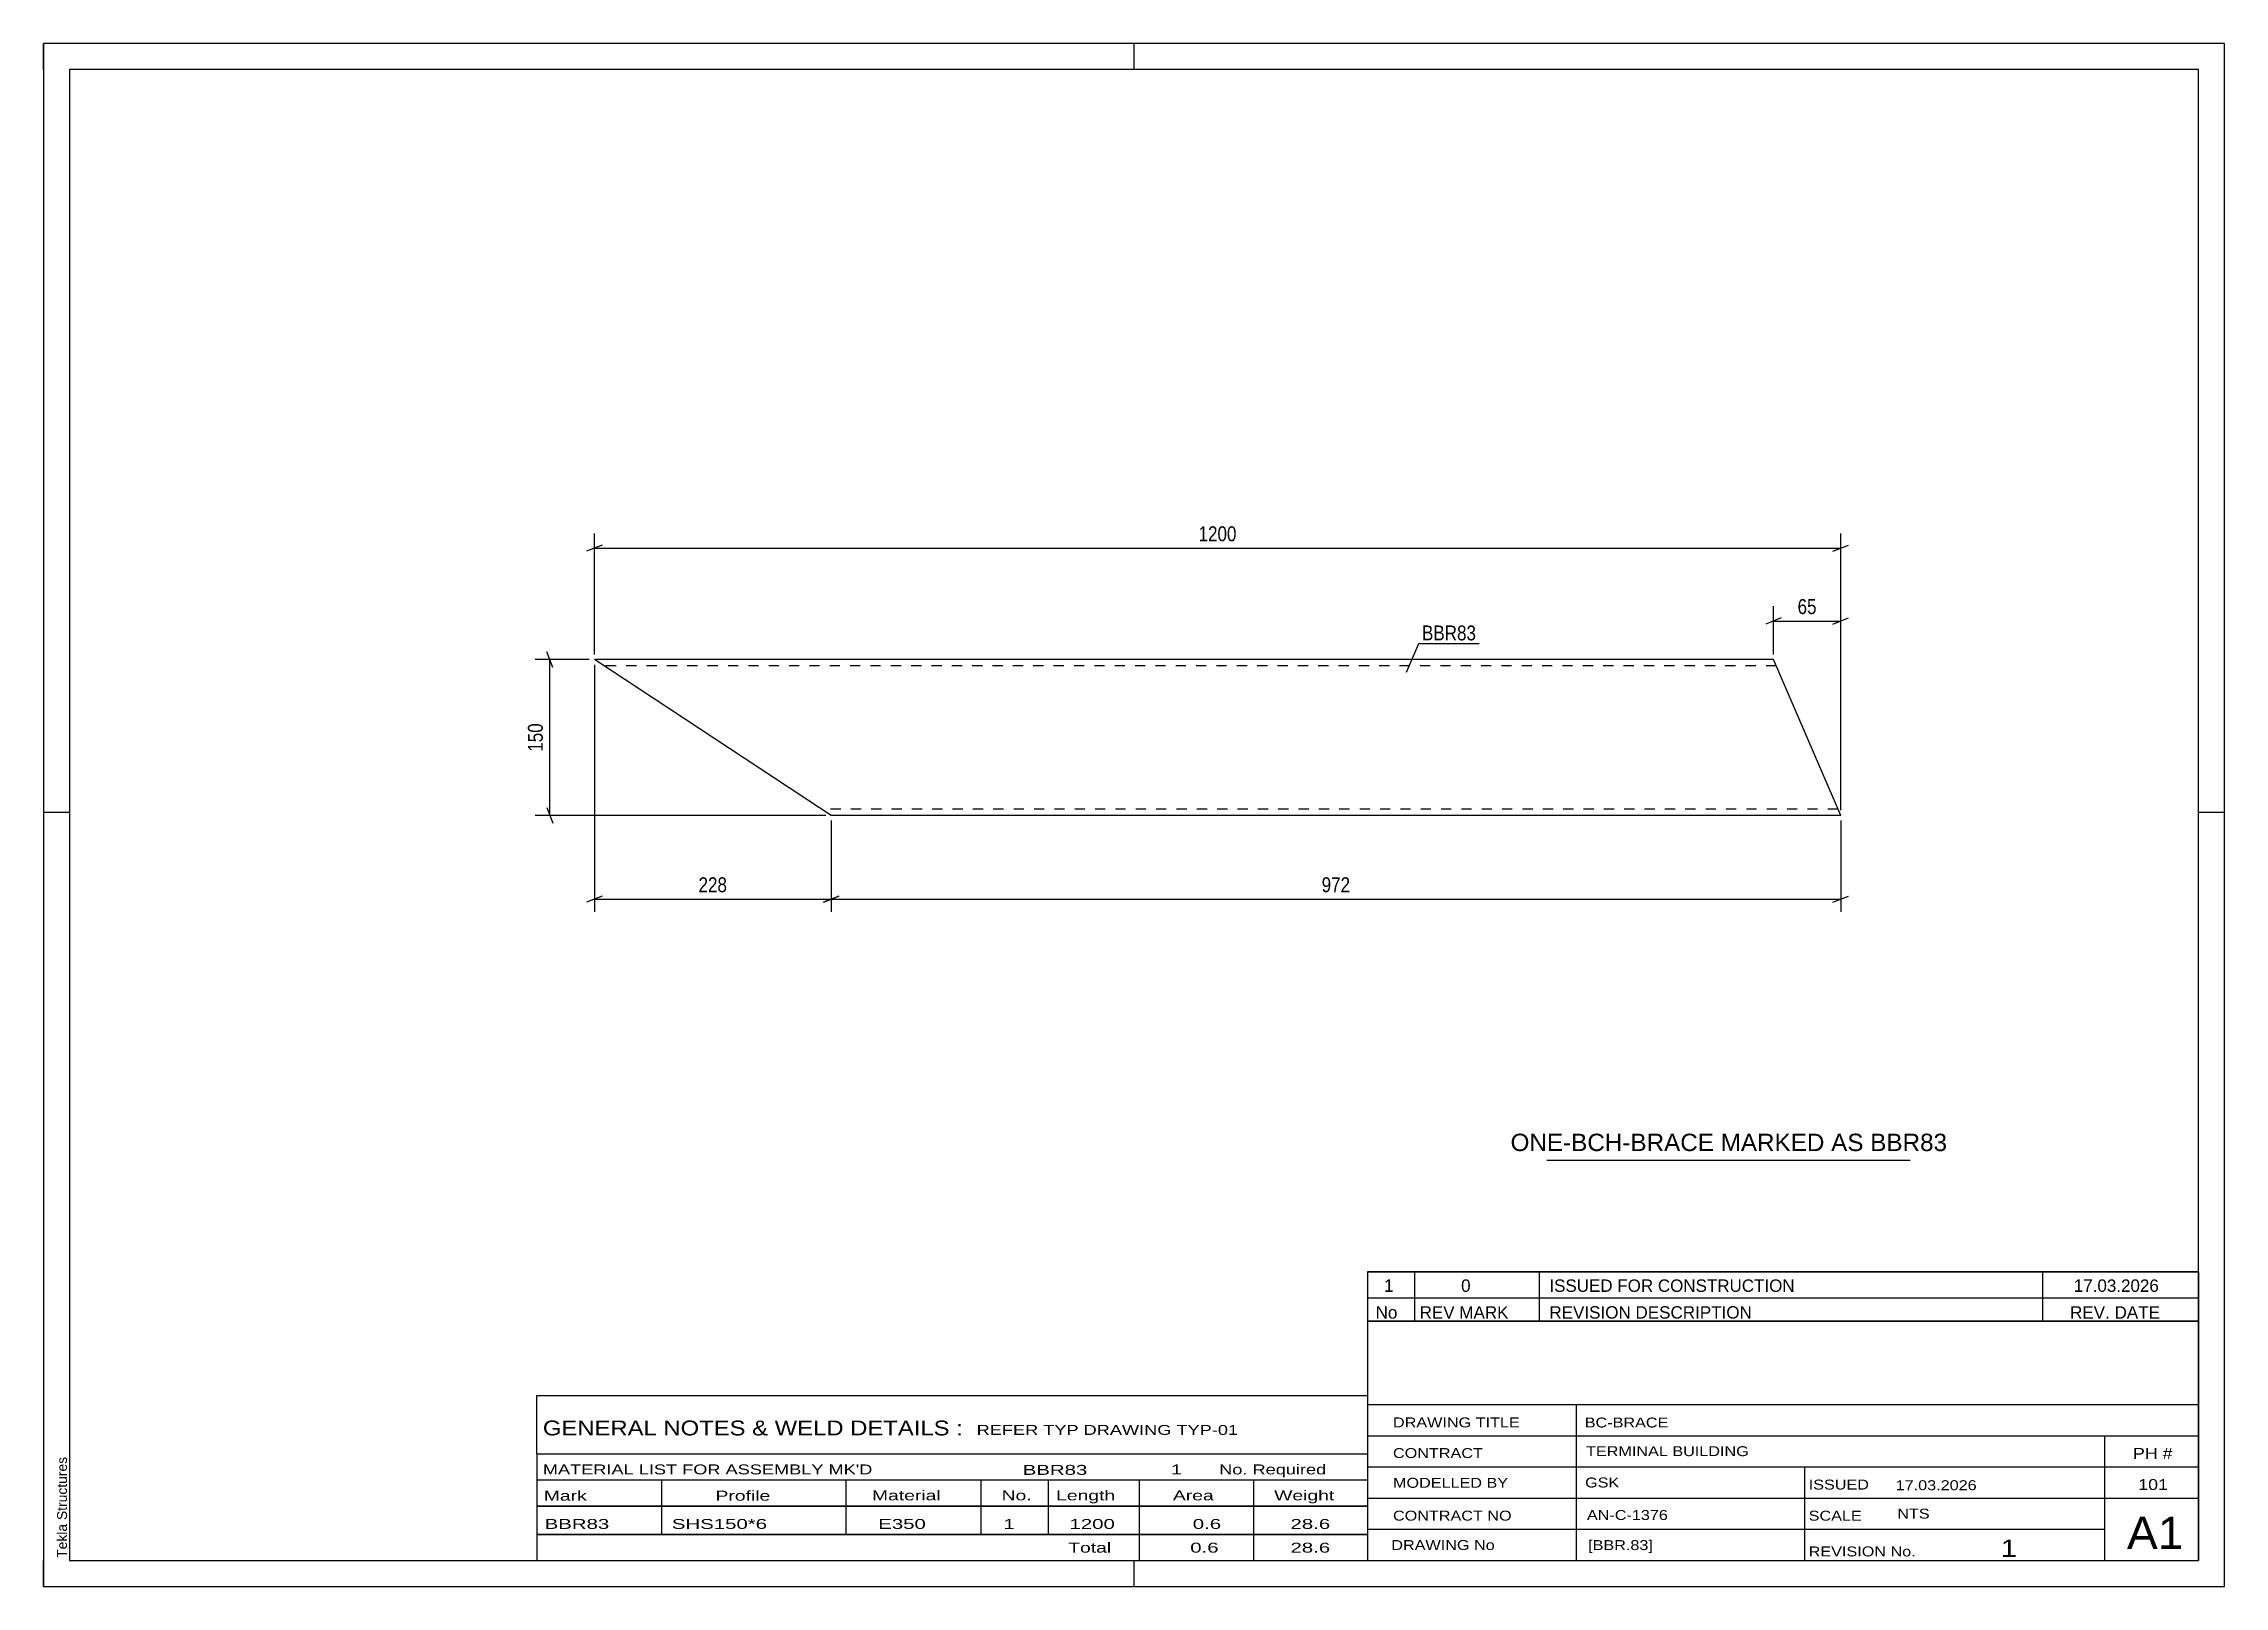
# Model space of a CAD drawing. Header units: millimetres. Extents: x 0 to 420, y 0 to 297.
import ezdxf

# ---------------------------------------------------------------- set-up
doc = ezdxf.new("R2010")
doc.units = ezdxf.units.MM
doc.linetypes.add('DXK_LINE_DOT2', pattern=[3.9198, 1.9599, -1.9599])
doc.styles.add('Arial', font='ARIAL.TTF', dxfattribs={"height": 0.2})
doc.styles.add('Arial Narrow', font='ARIALN.TTF', dxfattribs={"height": 0.2})

# ---------------------------------------------------------------- blocks, each defined once
blk = doc.blocks.new('Unknown-580742661-1161')
at = {"color": 5, "linetype": 'Continuous'}
for p, q in [((420, 297), (0, 297)), ((0, 297), (0, 0)), ((0, 292), (0, 297)), ((210, 292), (210, 297)), ((420, 0), (420, 297)), ((415, 292), (5, 292)), ((5, 292), (5, 5)), ((415, 5), (415, 292)), ((5, 149), (0, 149)), ((420, 149), (415, 149)), ((0, 0), (0, 5)), ((5, 5), (415, 5)), ((210, 0), (210, 5)), ((0, 0), (420, 0))]:
    blk.add_line(p, q, dxfattribs=at)
at = {"color": 174, "linetype": 'Continuous', "style": 'Arial'}
blk.add_text('Tekla Structures', height=1.9102, rotation=90, dxfattribs=at).set_placement((4.5, 5.5))
blk = doc.blocks.new('Part-580742661-1270 - 1252')
at = {"color": 2, "linetype": 'Continuous'}
for p, q in [((333.16, 178.42), (106.07, 178.42)), ((149.43, 149.9), (106.07, 178.42)), ((346.1, 148.42), (333.16, 178.42)), ((151.68, 148.42), (149.43, 149.9)), ((346.1, 148.42), (151.68, 148.42))]:
    blk.add_line(p, q, dxfattribs=at)
at = {"color": 7, "linetype": 'DXK_LINE_DOT2'}
for p, q in [((333.68, 177.22), (107.9, 177.22)), ((149.72, 149.71), (149.85, 149.62)), ((345.58, 149.62), (149.85, 149.62)), ((345.58, 149.62), (345.54, 149.71))]:
    blk.add_line(p, q, dxfattribs=at)
blk = doc.blocks.new('StraightDimension-580742661-1389 - 1252')
at = {"color": 7, "linetype": 'Continuous'}
for p, q in [((106.07, 177.42), (106.07, 129.89)), ((151.68, 147.42), (151.68, 129.89)), ((107.57, 132.89), (104.57, 131.69)), ((106.07, 132.29), (151.68, 132.29)), ((150.18, 131.69), (153.18, 132.89))]:
    blk.add_line(p, q, dxfattribs=at)
at = {"color": 0}
blk.add_wipeout([(132.22, 133.04), (132.22, 137.24), (125.53, 137.24), (125.53, 133.04)], dxfattribs=at)
at = {"color": 3, "style": 'Arial Narrow'}
blk.add_text('228', height=2.863, dxfattribs=at).set_placement((126.13, 133.64))
blk = doc.blocks.new('StraightDimension-580742661-1359 - 1252')
at = {"color": 7, "linetype": 'Continuous'}
for p, q in [((106.07, 179.42), (106.07, 202.71)), ((346.1, 149.42), (346.1, 202.71)), ((107.57, 200.46), (104.57, 199.26)), ((106.07, 199.86), (346.1, 199.86)), ((344.6, 199.26), (347.6, 200.46))]:
    blk.add_line(p, q, dxfattribs=at)
at = {"color": 0}
blk.add_wipeout([(230.34, 200.61), (230.34, 204.81), (221.83, 204.81), (221.83, 200.61)], dxfattribs=at)
at = {"color": 3, "style": 'Arial Narrow'}
blk.add_text('1200', height=2.863, dxfattribs=at).set_placement((222.43, 201.21))
blk = doc.blocks.new('StraightDimension-580742661-1388 - 1252')
at = {"color": 7, "linetype": 'Continuous'}
for p, q in [((151.68, 147.42), (151.68, 129.89)), ((346.1, 147.42), (346.1, 129.89)), ((153.18, 132.89), (150.18, 131.69)), ((151.68, 132.29), (346.1, 132.29)), ((344.6, 131.69), (347.6, 132.89))]:
    blk.add_line(p, q, dxfattribs=at)
at = {"color": 0}
blk.add_wipeout([(252.23, 133.04), (252.23, 137.24), (245.54, 137.24), (245.54, 133.04)], dxfattribs=at)
at = {"color": 3, "style": 'Arial Narrow'}
blk.add_text('972', height=2.863, dxfattribs=at).set_placement((246.14, 133.64))
blk = doc.blocks.new('StraightDimension-580742661-1417 - 1252')
at = {"color": 7, "linetype": 'Continuous'}
for p, q in [((334.66, 186.44), (331.66, 185.24)), ((333.16, 179.42), (333.16, 188.69)), ((333.16, 185.84), (346.1, 185.84)), ((344.6, 185.24), (347.6, 186.44)), ((346.1, 149.42), (346.1, 188.69))]:
    blk.add_line(p, q, dxfattribs=at)
at = {"color": 0}
blk.add_wipeout([(342.05, 186.59), (342.05, 190.79), (337.2, 190.79), (337.2, 186.59)], dxfattribs=at)
at = {"color": 3, "style": 'Arial Narrow'}
blk.add_text('65', height=2.863, dxfattribs=at).set_placement((337.8, 187.19))
blk = doc.blocks.new('StraightDimension-580742661-1436 - 1252')
at = {"color": 7, "linetype": 'Continuous'}
for p, q in [((105.07, 178.42), (94.64, 178.42)), ((98.09, 176.92), (96.89, 179.92)), ((97.49, 148.42), (97.49, 178.42)), ((150.68, 148.42), (94.64, 148.42)), ((96.89, 149.92), (98.09, 146.92))]:
    blk.add_line(p, q, dxfattribs=at)
at = {"color": 0}
blk.add_wipeout([(96.74, 166.76), (92.54, 166.76), (92.54, 160.08), (96.74, 160.08)], dxfattribs=at)
at = {"color": 3, "style": 'Arial Narrow'}
blk.add_text('150', height=2.863, rotation=90.0002, dxfattribs=at).set_placement((96.14, 160.68))
blk = doc.blocks.new('Unknown-580742661-1689')
at = {"color": 7, "linetype": 'Continuous'}
for p, q in [((255, 51.05), (255, 5)), ((255, 51.05), (415, 51.05)), ((415, 51), (415, 5)), ((255, 35), (415, 35)), ((295.14, 35), (295.14, 5)), ((255, 29), (415, 29)), ((397, 5.05), (397, 29.05)), ((255, 23), (415, 23)), ((339.14, 23), (339.14, 5)), ((255, 17), (415, 17)), ((255, 11), (397, 11)), ((255, 5), (415, 5))]:
    blk.add_line(p, q, dxfattribs=at)
at = {"color": 7, "style": 'Arial Narrow'}
for s, height, width, p in [('DRAWING TITLE', 1.9089, 1.425378, (259.88, 30.61)), ('BC-BRACE', 1.909, 1.425378, (296.81, 30.59)), ('CONTRACT', 1.909, 1.425378, (259.88, 24.71)), ('TERMINAL BUILDING', 1.9089, 1.425378, (297.06, 25.07)), ('MODELLED BY', 1.9089, 1.425378, (259.88, 18.98)), ('GSK', 1.909, 1.425378, (296.88, 19.04)), ('ISSUED', 1.909, 1.425378, (339.94, 18.64)), ('17.03.2026', 1.909, 1.425378, (356.69, 18.52)), ('CONTRACT NO', 1.9089, 1.425378, (259.88, 12.66)), ('AN-C-1376', 1.909, 1.425378, (297.23, 12.78)), ('SCALE', 1.909, 1.425378, (339.94, 12.65)), ('A1', 6.204, 1.25, (401.24, 7.2)), ('DRAWING No', 1.909, 1.425378, (259.56, 7)), ('[BBR.83]', 1.909, 1.425378, (297.46, 6.99)), ('1', 3.34, 1.5, (376.91, 5.68)), ('REVISION No.', 1.9089, 1.425378, (339.94, 5.77))]:
    blk.add_text(s, height=height, dxfattribs=dict(at, width=width)).set_placement(p)
at = {"color": 7, "linetype": 'Continuous', "style": 'Arial Narrow'}
for s, height, width, p in [('PH #', 2.1, 1.42538, (402.4, 24.55)), ('101', 2.1, 1.42538, (403.41, 18.55)), ('NTS', 1.909, 1.425378, (357, 13.05))]:
    blk.add_text(s, height=height, dxfattribs=dict(at, width=width)).set_placement(p)
blk = doc.blocks.new('Unknown-580742661-1690')
at = {"color": 7, "linetype": 'Continuous'}
for p, q in [((255, 60.55), (415, 60.55)), ((415, 60.55), (255, 60.55)), ((255, 60.55), (255, 55.55)), ((264, 60.55), (264, 55.55)), ((288, 60.55), (288, 55.55)), ((385, 60.55), (385, 55.55)), ((415, 60.55), (415, 55.55)), ((255, 55.55), (415, 55.55)), ((255, 55.55), (255, 51.05)), ((255, 55.55), (415, 55.55)), ((264, 55.55), (264, 51.05)), ((288, 55.55), (288, 51.05)), ((385, 55.55), (385, 51.05)), ((415, 55.55), (415, 51.05)), ((415, 51.05), (255, 51.05))]:
    blk.add_line(p, q, dxfattribs=at)
at = {"color": 7, "linetype": 'Continuous', "style": 'Arial Narrow'}
for s, height, width, p in [('1', 2.39, 1.196471, (258.16, 56.7)), ('0', 2.39, 1.196471, (273, 56.7)), ('ISSUED FOR CONSTRUCTION', 2.3861, 1.196471, (290, 56.7)), ('17.03.2026', 2.386, 1.196471, (391, 56.7)), ('No', 2.386, 1.2, (256.54, 51.55)), ('REV MARK', 2.386, 1.2, (265, 51.55)), ('REVISION DESCRIPTION', 2.3861, 1.2, (290, 51.55)), ('REV. DATE', 2.386, 1.2, (390.28, 51.55))]:
    blk.add_text(s, height=height, dxfattribs=dict(at, width=width)).set_placement(p)
blk = doc.blocks.new('Unknown-580742661-1691')
at = {"color": 7, "linetype": 'Continuous'}
for p, q in [((95, 36.75), (255, 36.75)), ((95, 25.5), (95, 36.75)), ((255, 36.75), (255, 25.5)), ((95, 25.5), (255, 25.5)), ((95, 25.5), (95, 20.5)), ((255, 25.5), (255, 20.5)), ((95, 20.5), (255, 20.5)), ((95, 20.5), (95, 15.5)), ((119, 20.5), (119, 15.5)), ((154.5, 20.5), (154.5, 15.5)), ((180.5, 20.5), (180.5, 15.5)), ((193.5, 20.5), (193.5, 15.5)), ((211, 20.5), (211, 15.5)), ((233, 20.5), (233, 15.5)), ((255, 20.5), (255, 15.5)), ((95, 15.5), (255, 15.5)), ((95, 15.45), (95, 10.05)), ((95, 15.45), (255, 15.45)), ((119, 15.5), (119, 10)), ((154.5, 15.5), (154.5, 10)), ((180.5, 15.5), (180.5, 10)), ((193.5, 15.5), (193.5, 10)), ((211, 15.5), (211, 10)), ((233, 15.5), (233, 10)), ((255, 15.45), (255, 10.05)), ((95, 10.05), (255, 10.05)), ((95, 10), (255, 10)), ((95, 10), (95, 5)), ((211, 10), (211, 5)), ((233, 10), (233, 5)), ((255, 10), (255, 5)), ((95, 5), (255, 5))]:
    blk.add_line(p, q, dxfattribs=at)
at = {"color": 7, "style": 'Arial Narrow'}
for s, height, width, p in [('GENERAL NOTES & WELD DETAILS :', 2.8633, 1.4, (96.15, 29.06)), ('REFER TYP DRAWING TYP-01', 1.9089, 1.6, (179.7, 29.16)), ("MATERIAL LIST FOR ASSEMBLY MK'D", 1.9089, 1.6, (96.15, 21.56)), ('BBR83', 1.909, 1.794707, (188.57, 21.47)), ('1', 1.91, 1.794707, (217.08, 21.56)), ('No. Required', 1.9089, 1.6, (226.41, 21.56)), ('Mark', 1.909, 1.7, (96.34, 16.5)), ('Profile', 1.909, 1.7, (129.41, 16.5)), ('Material', 1.909, 1.7, (159.54, 16.56)), ('No.', 1.909, 1.7, (184.5, 16.56)), ('Length', 1.909, 1.7, (195, 16.56)), ('Area', 1.909, 1.7, (217.5, 16.56)), ('Weight', 1.909, 1.7, (237, 16.56))]:
    blk.add_text(s, height=height, dxfattribs=dict(at, width=width)).set_placement(p)
at = {"color": 7, "linetype": 'Continuous', "style": 'Arial Narrow'}
for s, height, width, p in [('BBR83', 1.909, 1.794707, (96.5, 11.06)), ('SHS150*6', 1.909, 1.794707, (121, 11.06)), ('E350', 1.909, 1.794707, (160.74, 11.06)), ('1', 1.91, 1.794707, (184.86, 11.06)), ('1200', 1.909, 1.794707, (197.58, 11.06)), ('0.6', 1.909, 1.794707, (221.32, 11.06)), ('28.6', 1.909, 1.794707, (240.14, 11.06)), ('Total', 1.909, 1.7, (197.33, 6.5)), ('0.6', 1.909, 1.794707, (220.83, 6.5)), ('28.6', 1.909, 1.794707, (240.14, 6.5))]:
    blk.add_text(s, height=height, dxfattribs=dict(at, width=width)).set_placement(p)
blk = doc.blocks.new('Unknown-580742661-1692')
at = {"color": 7, "linetype": 'Continuous'}
blk.add_line((289.5, 82.05), (359.5, 82.05), dxfattribs=at)
at = {"color": 7, "style": 'Arial'}
blk.add_text('ONE-BCH-BRACE MARKED AS BBR83', height=3.3428, dxfattribs=at).set_placement((282.52, 83.8))
blk = doc.blocks.new('Mark-580742661-1265 - 1252')
at = {"color": 0}
blk.add_wipeout([(275.88, 182.12), (275.88, 185.12), (265.47, 185.12), (265.47, 182.12)], dxfattribs=at)
blk.add_wipeout([(275.88, 182.12), (275.88, 185.12), (265.47, 185.12), (265.47, 182.12)], dxfattribs=at)
at = {"color": 30, "linetype": 'Continuous'}
for p, q in [((262.48, 175.97), (264.87, 181.52)), ((264.87, 181.52), (276.48, 181.52))]:
    blk.add_line(p, q, dxfattribs=at)
at = {"color": 3, "style": 'Arial Narrow'}
blk.add_text('BBR83', height=2.863, dxfattribs=at).set_placement((265.47, 182.12))

msp = doc.modelspace()

# ---------------------------------------------------------------- block references
for name in ['Unknown-580742661-1161', 'Part-580742661-1270 - 1252', 'Unknown-580742661-1692', 'Unknown-580742661-1690', 'Unknown-580742661-1689', 'Unknown-580742661-1691']:
    msp.add_blockref(name, (0, 0))

# ---------------------------------------------------------------- next in the draw order: block references
msp.add_blockref('StraightDimension-580742661-1389 - 1252', (0, 0))

# ---------------------------------------------------------------- next in the draw order: block references
msp.add_blockref('StraightDimension-580742661-1359 - 1252', (0, 0))

# ---------------------------------------------------------------- next in the draw order: block references
for name in ['Mark-580742661-1265 - 1252', 'StraightDimension-580742661-1388 - 1252']:
    msp.add_blockref(name, (0, 0))

# ---------------------------------------------------------------- next in the draw order: block references
for name in ['StraightDimension-580742661-1417 - 1252', 'StraightDimension-580742661-1436 - 1252']:
    msp.add_blockref(name, (0, 0))

doc.saveas('drawing.dxf')
